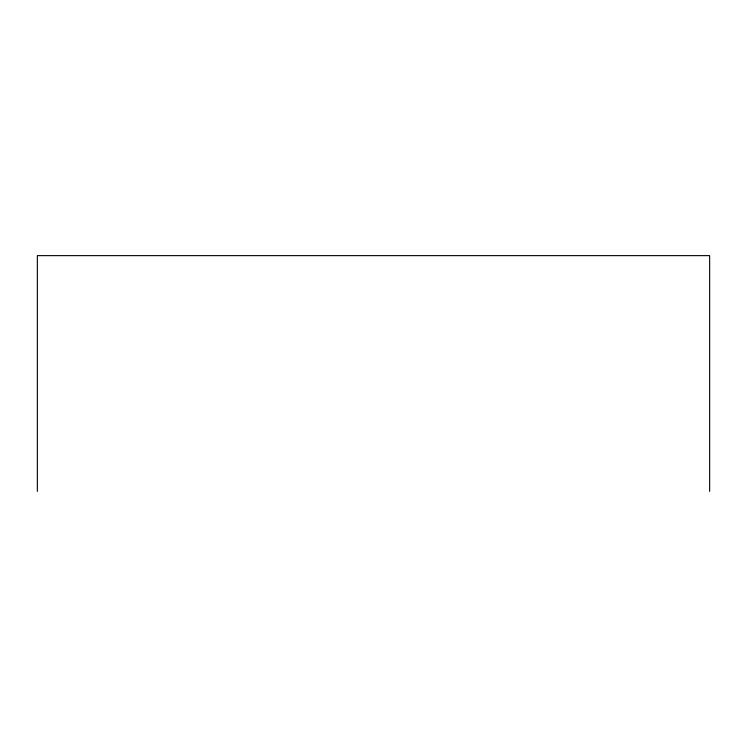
<?xml version="1.0" encoding="UTF-8"?>
<svg xmlns="http://www.w3.org/2000/svg" width="747" height="747" viewBox="0 0 747 747"><rect width="100%" height="100%" fill="white"/><g stroke="black" fill="none" stroke-linecap="round" stroke-linejoin="round"><path stroke-width="1.12" d="M709.65 491.367L709.65 255.633L37.35 255.633L37.35 491.367"/></g></svg>
